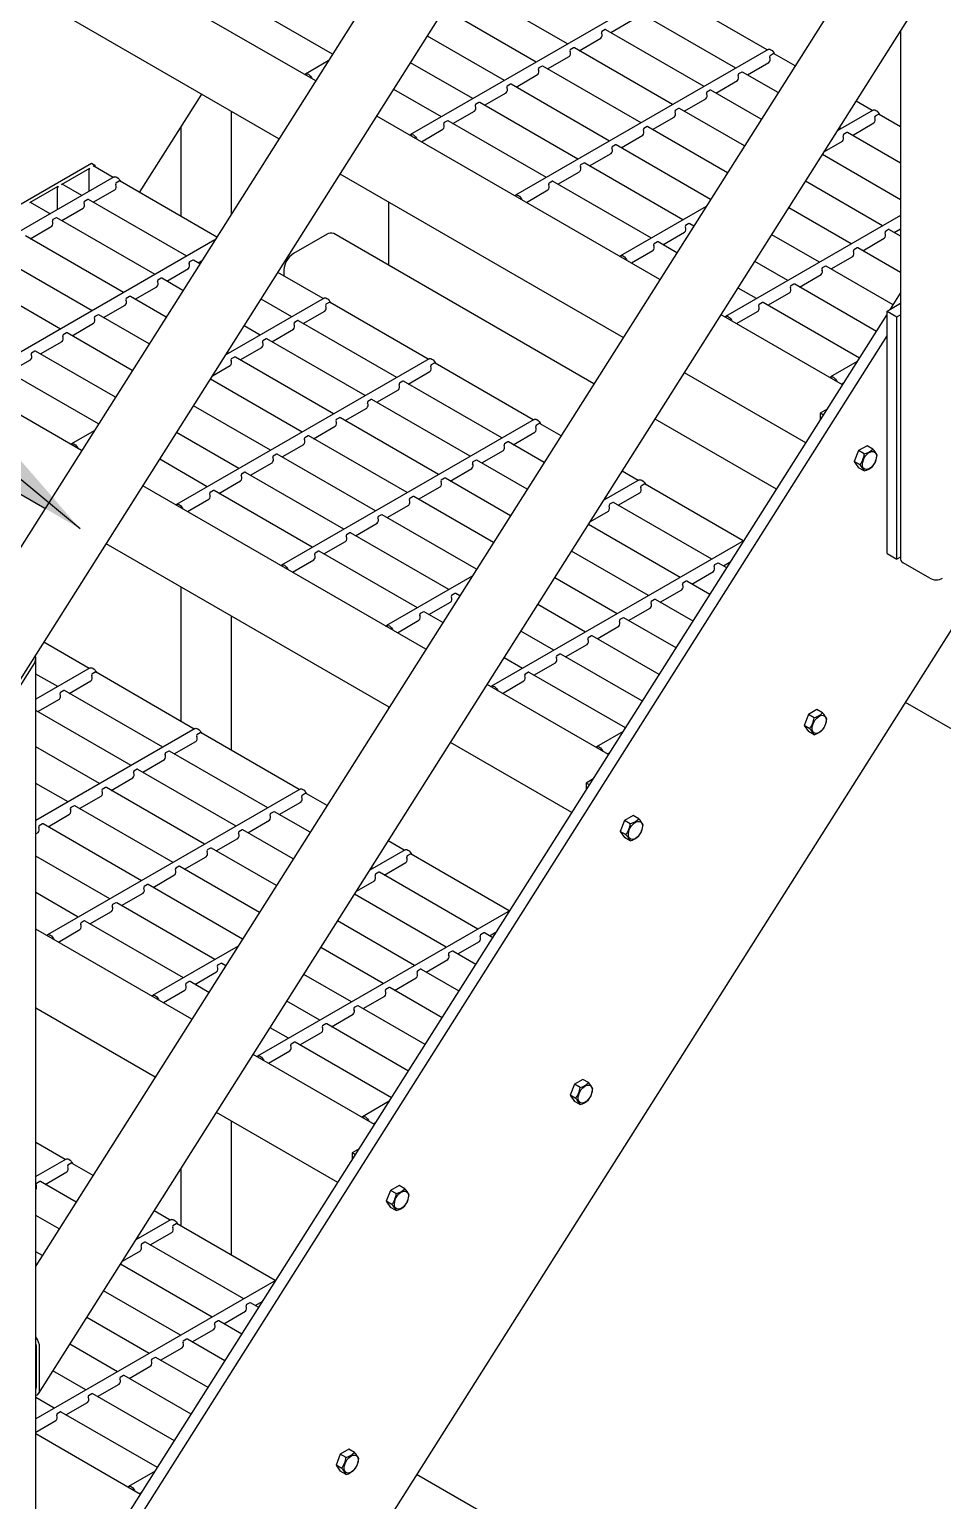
# Model space of a CAD drawing. Header units: millimetres. Extents: x 0 to 55611, y 0 to 32827.
# Drawn here: x 29607 to 30107, y 8332 to 9138 of the extents above; entities that cross this region are included whole.
import ezdxf

# ---------------------------------------------------------------- set-up
doc = ezdxf.new("R2010")
doc.units = ezdxf.units.MM
doc.header["$LTSCALE"] = 10
doc.linetypes.add('SLD-Continua', pattern=[0])
doc.layers.add('STRUC', color=5, linetype='SLD-Continua')
doc.styles.add('1', font='romans.shx', dxfattribs={"height": 125})
doc.dimstyles.new('50', dxfattribs={"dimscale": 0, "dimtxt": 125, "dimasz": 125, "dimexe": 125, "dimexo": 125, "dimgap": 50, "dimtad": 1, "dimdec": 0, "dimlfac": 49.861111, "dimzin": 1, "dimtxsty": '1', "dimcen": 2.5, "dimclrd": 1, "dimclre": 1, "dimadec": 0, "dimazin": 0, "dimtfac": 1, "dimtdec": 0, "dimtmove": 0, "dimatfit": 3, "dimfxl": 1, "dimtzin": 1, "dimarcsym": 0})

msp = doc.modelspace()

# ---------------------------------------------------------------- linework, layer by layer
at = {"layer": 'STRUC', "linetype": 'SLD-Continua', "lineweight": 25}
for p, q in [((30079.02, 9607.75), (28890.05, 7727.85)), ((28928.88, 7716.95), (30080.66, 9538.04)), ((29764.09, 9109.8), (29632.47, 9185.78)), ((30060.31, 9171.45), (29610.97, 8460.99)), ((29612.35, 8390.87), (30099.27, 9160.75)), ((29954.22, 9160.1), (29816.01, 9080.31)), ((29901.97, 9129.94), (29848.2, 9160.97)), ((29744, 9078.05), (29612.76, 9153.81)), ((29773.33, 9124.41), (29721.63, 9154.26)), ((30011.27, 9126.68), (29957.51, 9157.72)), ((29884.69, 9119.96), (29834.55, 9148.91)), ((29925.6, 9136.24), (29937.42, 9143.07)), ((29994, 9116.7), (29940.23, 9147.74)), ((29922.53, 9137.8), (29920.74, 9136.76)), ((29976.72, 9106.73), (29922.95, 9137.77)), ((30084.22, 9136.94), (30084.22, 8847.82)), ((29867.42, 9109.99), (29825.31, 9134.3)), ((30011.69, 9126.92), (29873.48, 9047.13)), ((29905.26, 9127.82), (29903.46, 9126.79)), ((29959.44, 9096.76), (29905.68, 9127.8)), ((29908.32, 9126.27), (29920.15, 9133.1)), ((29770.95, 9120.66), (29758.54, 9113.49)), ((29850.14, 9100.02), (29816.07, 9119.69)), ((29891.05, 9116.3), (29902.87, 9123.12)), ((30000.35, 9113.04), (30012.17, 9119.86)), ((30014.56, 9124.56), (30012.76, 9123.53)), ((30026.45, 9117.91), (30014.98, 9124.54)), ((29873.77, 9106.32), (29885.59, 9113.15)), ((29887.98, 9117.85), (29886.19, 9116.81)), ((29942.17, 9086.78), (29888.4, 9117.82)), ((29997.28, 9114.59), (29995.49, 9113.55)), ((30017.21, 9103.3), (29997.7, 9114.56)), ((29832.87, 9090.04), (29806.83, 9105.08)), ((29856.49, 9096.35), (29868.32, 9103.18)), ((29870.71, 9107.88), (29868.91, 9106.84)), ((29924.89, 9076.81), (29871.13, 9107.85)), ((29980.01, 9104.62), (29978.21, 9103.58)), ((30007.97, 9088.69), (29980.43, 9104.59)), ((29983.07, 9103.06), (29994.9, 9109.89)), ((29701.6, 9102.52), (29667.54, 9048.66)), ((29853.43, 9097.9), (29851.63, 9096.87)), ((29907.62, 9066.84), (29853.85, 9097.88)), ((29962.73, 9094.64), (29960.94, 9093.61)), ((29998.73, 9074.08), (29963.15, 9094.62)), ((29965.79, 9093.09), (29977.62, 9099.92)), ((30068.75, 9093.5), (30059.95, 9098.57)), ((29717.99, 9036.92), (29717.99, 9093.07)), ((29952.52, 9001.02), (29797.59, 9090.46)), ((29836.15, 9087.93), (29834.36, 9086.89)), ((29890.34, 9056.86), (29836.57, 9087.9)), ((29839.22, 9086.38), (29851.04, 9093.2)), ((29948.52, 9083.12), (29960.34, 9089.94)), ((30069.17, 9093.74), (30049.84, 9082.58)), ((30057.82, 9079.86), (30069.65, 9086.69)), ((30072.03, 9091.39), (30070.24, 9090.35)), ((30084.22, 9084.57), (30072.45, 9091.36)), ((29690.4, 9035.47), (29690.4, 9084.81)), ((29821.94, 9076.4), (29833.77, 9083.23)), ((29931.24, 9073.14), (29943.07, 9079.97)), ((29945.46, 9084.67), (29943.66, 9083.63)), ((29989.49, 9059.47), (29945.88, 9084.64)), ((30051.47, 9083.52), (30050.71, 9083.96)), ((30054.76, 9081.41), (30052.96, 9080.38)), ((30084.22, 9064.62), (30055.18, 9081.38)), ((29928.18, 9074.7), (29926.38, 9073.66)), ((29980.25, 9044.86), (29928.6, 9074.67)), ((30042.53, 9071.03), (30052.37, 9076.71)), ((29482.88, 8973.09), (29641.38, 9064.59)), ((29641.38, 9064.59), (29643.18, 9063.55)), ((29642.28, 9063.03), (29643.18, 9063.55)), ((29653.3, 9056.89), (29642.6, 9063.06)), ((29643.18, 9063.55), (29643.18, 9062.73)), ((29910.9, 9064.72), (29909.11, 9063.69)), ((29965.09, 9033.66), (29911.32, 9064.7)), ((29913.97, 9063.17), (29925.79, 9070)), ((30084.22, 9044.67), (30041.47, 9069.35)), ((29653.72, 9057.13), (29515.51, 8977.34)), ((29625.01, 9053.06), (29640.49, 9061.99)), ((29640.04, 9049.23), (29640.04, 9061.22)), ((29656.59, 9054.77), (29654.79, 9053.74)), ((29709.94, 9024.19), (29657.01, 9054.75)), ((29932.44, 8969.27), (29777.5, 9058.71)), ((29893.63, 9054.75), (29891.83, 9053.71)), ((29947.81, 9023.69), (29894.05, 9054.72)), ((29896.69, 9053.2), (29908.52, 9060.02)), ((30074.39, 9030.4), (30032.23, 9054.74)), ((29607.73, 9043.08), (29623.21, 9052.02)), ((29622.76, 9039.26), (29622.76, 9051.24)), ((29636.02, 9046.91), (29625.33, 9053.09)), ((29642.37, 9043.25), (29654.2, 9050.07)), ((29879.41, 9043.22), (29891.24, 9050.05)), ((29618.75, 9036.94), (29608.05, 9043.11)), ((29625.1, 9033.27), (29636.92, 9040.1)), ((29639.31, 9044.8), (29637.52, 9043.76)), ((29693.5, 9013.73), (29639.73, 9044.77)), ((29804.2, 9008.66), (29804.2, 9043.3)), ((29977.81, 9041), (29930.96, 9013.95)), ((30057.12, 9020.43), (30022.99, 9040.13)), ((29607.82, 9023.3), (29619.65, 9030.13)), ((29622.04, 9034.83), (29620.24, 9033.79)), ((29676.22, 9003.76), (29622.45, 9034.8)), ((29968.38, 9031.55), (29966.58, 9030.51)), ((29971, 9030.24), (29968.8, 9031.52)), ((30084.22, 9036.07), (29988.43, 8980.78)), ((29708.98, 9022.67), (29572.98, 8944.16)), ((29658.94, 8993.79), (29605.18, 9024.83)), ((29770.29, 9025.76), (29751.9, 9015.14)), ((29916.39, 8943.89), (29773.95, 9026.12)), ((29954.16, 9020.02), (29965.99, 9026.85)), ((30039.84, 9010.45), (30013.75, 9025.52)), ((30063.47, 9016.76), (30075.29, 9023.59)), ((30077.68, 9028.29), (30075.88, 9027.25)), ((30084.22, 9024.73), (30078.1, 9028.26)), ((30080.74, 9026.73), (30084.22, 9028.74)), ((29641.67, 8983.81), (29587.9, 9014.85)), ((29936.89, 9010.05), (29948.71, 9016.87)), ((29951.1, 9021.57), (29949.31, 9020.54)), ((29961.76, 9015.63), (29951.52, 9021.55)), ((30060.4, 9018.31), (30058.61, 9017.28)), ((30084.22, 9004.78), (30060.82, 9018.29)), ((29682.57, 9000.09), (29694.4, 9006.92)), ((29696.78, 9011.62), (29694.99, 9010.58)), ((29700.7, 9009.58), (29697.2, 9011.59)), ((29699.85, 9010.07), (29701.68, 9011.12)), ((29746.72, 9006.18), (29746.72, 9002.95)), ((30022.56, 9000.48), (30004.5, 9010.91)), ((30043.13, 9008.34), (30041.33, 9007.3)), ((30080.21, 8987.15), (30043.55, 9008.31)), ((30046.19, 9006.79), (30058.02, 9013.61)), ((29624.39, 8973.84), (29570.63, 9004.88)), ((29679.51, 9001.65), (29677.71, 9000.61)), ((29691.46, 8994.97), (29679.93, 9001.62)), ((29768.25, 8990.53), (29743.44, 9004.85)), ((30025.85, 8998.37), (30024.06, 8997.33)), ((30070.97, 8972.53), (30026.27, 8998.34)), ((30028.91, 8996.81), (30040.74, 9003.64)), ((29662.23, 8991.67), (29660.44, 8990.64)), ((29682.21, 8980.35), (29662.65, 8991.65)), ((29665.3, 8990.12), (29677.12, 8996.95)), ((29768.67, 8990.77), (29714.9, 8959.73)), ((29750.97, 8980.56), (29734.2, 8990.24)), ((30005.29, 8990.51), (29995.26, 8996.29)), ((30011.64, 8986.84), (30023.46, 8993.67)), ((30078.7, 8984.76), (30084.22, 8993.48)), ((29636.01, 8907.3), (29504.39, 8983.28)), ((29610.97, 8245.22), (30076.81, 8981.77)), ((29648.02, 8980.15), (29659.85, 8986.98)), ((29757.32, 8976.89), (29769.15, 8983.72)), ((29771.53, 8988.42), (29769.74, 8987.38)), ((29825.72, 8957.35), (29771.95, 8988.39)), ((29994.36, 8976.87), (30006.19, 8983.69)), ((30008.58, 8988.39), (30006.78, 8987.36)), ((30061.73, 8957.92), (30008.99, 8988.37)), ((30076.81, 8983.67), (30084.22, 8987.94)), ((30076.81, 8850.93), (30076.81, 8983.67)), ((30076.81, 8983.67), (30082.2, 8980.55)), ((30082.2, 8980.55), (30084.22, 8981.72)), ((29630.74, 8970.18), (29642.57, 8977)), ((29644.96, 8981.7), (29643.16, 8980.66)), ((29672.97, 8965.74), (29645.38, 8981.67)), ((29733.69, 8970.58), (29724.96, 8975.63)), ((29740.05, 8966.92), (29751.87, 8973.74)), ((29754.26, 8978.44), (29752.46, 8977.41)), ((29808.44, 8947.38), (29754.68, 8978.42)), ((30052.49, 8943.31), (29986.02, 8981.68)), ((30082.2, 8847.82), (30082.2, 8980.55)), ((29610.97, 8233.59), (30076.81, 8970.14)), ((29613.47, 8960.2), (29625.29, 8967.03)), ((29627.68, 8971.73), (29625.88, 8970.69)), ((29663.73, 8951.13), (29628.1, 8971.7)), ((29736.98, 8968.47), (29735.19, 8967.43)), ((29791.17, 8937.4), (29737.4, 8968.44)), ((29610.4, 8961.76), (29608.61, 8960.72)), ((29654.49, 8936.52), (29610.82, 8961.73)), ((29826.14, 8957.59), (29687.93, 8877.81)), ((29716.42, 8960.61), (29715.71, 8961.02)), ((29719.71, 8958.5), (29717.91, 8957.46)), ((29773.89, 8927.43), (29720.13, 8958.47)), ((29722.77, 8956.94), (29734.59, 8963.77)), ((29615.92, 8875.54), (29484.68, 8951.31)), ((29645.25, 8921.91), (29593.55, 8951.75)), ((29596.19, 8950.23), (29608.02, 8957.06)), ((29707.6, 8948.19), (29717.32, 8953.8)), ((29814.79, 8943.71), (29826.62, 8950.54)), ((29829.01, 8955.24), (29827.21, 8954.2)), ((29883.19, 8924.17), (29829.43, 8955.21)), ((30032.4, 8911.56), (29965.94, 8949.93)), ((30060.54, 8956.05), (30045.9, 8947.6)), ((29756.62, 8917.46), (29706.47, 8946.4)), ((29811.73, 8945.26), (29809.94, 8944.23)), ((29865.92, 8914.2), (29812.15, 8945.24)), ((30051.84, 8943.69), (30053.24, 8944.5)), ((29794.46, 8935.29), (29792.66, 8934.25)), ((29848.64, 8904.22), (29794.88, 8935.26)), ((29797.52, 8933.74), (29809.34, 8940.56)), ((29739.34, 8907.48), (29697.23, 8931.79)), ((29777.18, 8925.32), (29775.38, 8924.28)), ((29780.24, 8923.76), (29792.07, 8930.59)), ((30044.08, 8930.01), (30040.22, 8927.79)), ((30042.02, 8926.75), (30040.22, 8927.79)), ((30040.22, 8927.79), (30040.22, 8923.92)), ((29642.87, 8918.15), (29630.46, 8910.98)), ((29883.61, 8924.41), (29745.41, 8844.63)), ((29762.97, 8913.79), (29774.79, 8920.62)), ((29831.37, 8894.25), (29777.6, 8925.29)), ((29872.27, 8910.53), (29884.09, 8917.36)), ((29886.48, 8922.06), (29884.69, 8921.02)), ((29898.37, 8915.41), (29886.9, 8922.03)), ((30016.35, 8886.18), (29949.89, 8924.55)), ((29722.06, 8897.51), (29687.99, 8917.18)), ((29745.69, 8903.82), (29757.52, 8910.64)), ((29759.9, 8915.34), (29758.11, 8914.31)), ((29814.09, 8884.28), (29760.32, 8915.32)), ((29869.21, 8912.08), (29867.41, 8911.05)), ((29889.13, 8900.8), (29869.62, 8912.06)), ((30065.9, 8909.95), (30061.24, 8907.26)), ((30069.01, 8908.15), (30065.9, 8909.95)), ((29704.79, 8887.54), (29678.75, 8902.57)), ((29742.63, 8905.37), (29740.83, 8904.33)), ((29796.81, 8874.3), (29743.05, 8905.34)), ((29851.93, 8902.11), (29850.13, 8901.07)), ((29879.89, 8886.18), (29852.35, 8902.08)), ((29854.99, 8900.56), (29866.82, 8907.39)), ((30061.24, 8907.26), (30058.9, 8901.24)), ((30062.01, 8899.45), (30058.9, 8901.24)), ((30058.9, 8901.24), (30061.24, 8897.92)), ((30064.35, 8905.46), (30061.24, 8907.26)), ((29725.35, 8895.4), (29723.56, 8894.36)), ((29779.54, 8864.33), (29725.77, 8895.37)), ((29728.41, 8893.84), (29740.24, 8900.67)), ((29837.72, 8890.59), (29849.54, 8897.41)), ((29940.67, 8890.99), (29931.87, 8896.07)), ((30064.35, 8896.13), (30061.24, 8897.92)), ((30163.18, 8890.32), (28988.83, 7033.54)), ((29824.44, 8798.51), (29669.51, 8887.96)), ((29708.08, 8885.42), (29706.28, 8884.39)), ((29762.26, 8854.36), (29708.5, 8885.4)), ((29711.14, 8883.87), (29722.96, 8890.7)), ((29820.44, 8880.61), (29832.27, 8887.44)), ((29834.65, 8892.14), (29832.86, 8891.1)), ((29870.65, 8871.57), (29835.07, 8892.11)), ((29941.09, 8891.23), (29921.76, 8880.08)), ((29943.96, 8888.88), (29942.16, 8887.84)), ((29998.14, 8857.81), (29944.37, 8888.85)), ((29693.86, 8873.9), (29705.69, 8880.72)), ((29803.16, 8870.64), (29814.99, 8877.47)), ((29817.38, 8882.17), (29815.58, 8881.13)), ((29861.41, 8856.96), (29817.8, 8882.14)), ((29923.39, 8881.02), (29922.63, 8881.46)), ((29926.68, 8878.91), (29924.88, 8877.87)), ((29980.87, 8847.84), (29927.1, 8878.88)), ((29929.74, 8877.35), (29941.57, 8884.18)), ((29800.1, 8872.19), (29798.31, 8871.16)), ((29852.17, 8842.35), (29800.52, 8872.16)), ((29914.45, 8868.53), (29924.29, 8874.21)), ((29782.83, 8862.22), (29781.03, 8861.18)), ((29837.01, 8831.15), (29783.24, 8862.19)), ((29785.89, 8860.67), (29797.71, 8867.49)), ((29963.59, 8837.87), (29913.39, 8866.85)), ((29804.36, 8766.76), (29649.42, 8856.2)), ((29768.61, 8850.69), (29780.44, 8857.52)), ((29998.56, 8858.06), (29860.35, 8778.27)), ((29751.34, 8840.72), (29763.16, 8847.55)), ((29765.55, 8852.25), (29763.75, 8851.21)), ((29819.74, 8821.18), (29765.97, 8852.22)), ((29946.31, 8827.89), (29904.15, 8852.23)), ((29984.15, 8845.73), (29982.36, 8844.69)), ((29989.1, 8843.09), (29984.57, 8845.7)), ((29987.22, 8844.17), (29991.26, 8846.51)), ((30076.81, 8850.93), (30082.2, 8847.82)), ((30084.22, 8848.98), (30082.2, 8847.82)), ((30100.3, 8837.37), (30085.65, 8845.83)), ((29849.73, 8838.49), (29802.88, 8811.45)), ((29929.04, 8817.92), (29894.91, 8837.62)), ((29969.94, 8834.2), (29981.77, 8841.03)), ((29690.4, 8759.02), (29690.4, 8832.55)), ((29840.3, 8829.04), (29838.5, 8828)), ((29842.93, 8827.74), (29840.72, 8829.01)), ((29952.66, 8824.23), (29964.49, 8831.05)), ((29966.88, 8835.75), (29965.08, 8834.72)), ((29979.86, 8828.48), (29967.3, 8835.73)), ((29826.09, 8817.51), (29837.91, 8824.34)), ((29911.76, 8807.95), (29885.67, 8823.01)), ((29935.39, 8814.25), (29947.21, 8821.08)), ((29949.6, 8825.78), (29947.8, 8824.74)), ((29970.62, 8813.86), (29950.02, 8825.75)), ((29717.99, 8743.1), (29717.99, 8816.62)), ((29808.81, 8807.54), (29820.64, 8814.37)), ((29823.02, 8819.07), (29821.23, 8818.03)), ((29833.68, 8813.13), (29823.44, 8819.04)), ((29932.32, 8815.81), (29930.53, 8814.77)), ((29961.37, 8799.25), (29932.74, 8815.78)), ((29894.48, 8797.97), (29876.43, 8808.4)), ((29915.05, 8805.83), (29913.25, 8804.8)), ((29952.13, 8784.64), (29915.47, 8805.81)), ((29918.11, 8804.28), (29929.94, 8811.11)), ((29640.17, 8788.02), (29615.36, 8802.34)), ((29900.84, 8794.31), (29912.66, 8801.13)), ((29594.89, 8766.38), (29609.54, 8789.55)), ((29610.97, 8037.79), (29610.97, 8793.99)), ((29877.21, 8788), (29867.18, 8793.79)), ((29883.56, 8784.33), (29895.39, 8791.16)), ((29897.77, 8795.86), (29895.98, 8794.82)), ((29942.89, 8770.03), (29898.19, 8795.83)), ((29640.59, 8788.26), (29610.97, 8771.17)), ((29622.89, 8778.05), (29610.97, 8784.93)), ((29629.24, 8774.38), (29641.07, 8781.21)), ((29643.46, 8785.91), (29641.66, 8784.87)), ((29697.64, 8754.84), (29643.88, 8785.88)), ((29866.28, 8774.36), (29878.11, 8781.19)), ((29880.5, 8785.89), (29878.7, 8784.85)), ((29933.65, 8755.42), (29880.92, 8785.86)), ((29626.18, 8775.94), (29624.38, 8774.9)), ((29680.37, 8744.87), (29626.6, 8775.91)), ((29924.41, 8740.81), (29857.94, 8779.18)), ((29663.09, 8734.9), (29610.97, 8764.99)), ((29611.97, 8764.41), (29623.79, 8771.24)), ((29804.2, 8766.51), (29804.2, 8766.85)), ((30038.4, 8765.51), (30033.74, 8762.81)), ((30041.51, 8763.71), (30038.4, 8765.51)), ((30086.8, 8769.55), (30163.18, 8725.46)), ((30033.74, 8762.81), (30031.4, 8756.8)), ((30034.51, 8755), (30031.4, 8756.8)), ((30031.4, 8756.8), (30033.74, 8753.48)), ((30036.85, 8761.02), (30033.74, 8762.81)), ((29698.06, 8755.09), (29610.97, 8704.81)), ((29700.93, 8752.73), (29699.13, 8751.69)), ((29755.12, 8721.67), (29701.35, 8752.7)), ((29932.46, 8753.54), (29917.83, 8745.09)), ((30036.85, 8751.68), (30033.74, 8753.48)), ((29645.81, 8724.92), (29610.97, 8745.04)), ((29683.65, 8742.76), (29681.86, 8741.72)), ((29737.84, 8711.69), (29684.07, 8742.73)), ((29686.72, 8741.2), (29698.54, 8748.03)), ((29904.33, 8709.05), (29837.86, 8747.42)), ((29923.76, 8741.18), (29925.16, 8741.99)), ((29666.38, 8732.78), (29664.58, 8731.75)), ((29720.56, 8701.72), (29666.8, 8732.76)), ((29669.44, 8731.23), (29681.27, 8738.06)), ((29628.54, 8714.95), (29610.97, 8725.09)), ((29652.16, 8721.26), (29663.99, 8728.08)), ((29916, 8727.51), (29912.14, 8725.28)), ((29913.94, 8724.24), (29912.14, 8725.28)), ((29912.14, 8725.28), (29912.14, 8721.41)), ((29755.54, 8721.91), (29617.33, 8642.12)), ((29634.89, 8711.28), (29646.71, 8718.11)), ((29649.1, 8722.81), (29647.31, 8721.77)), ((29703.29, 8691.75), (29649.52, 8722.78)), ((29758.4, 8719.55), (29756.61, 8718.52)), ((29770.3, 8712.9), (29758.82, 8719.53)), ((29617.61, 8701.31), (29629.44, 8708.14)), ((29631.83, 8712.84), (29630.03, 8711.8)), ((29686.01, 8681.77), (29632.24, 8712.81)), ((29741.13, 8709.58), (29739.33, 8708.54)), ((29761.05, 8698.29), (29741.55, 8709.55)), ((29744.19, 8708.03), (29756.02, 8714.85)), ((29611.26, 8704.98), (29610.97, 8705.15)), ((29614.55, 8702.86), (29612.75, 8701.83)), ((29668.74, 8671.8), (29614.97, 8702.84)), ((29726.91, 8698.05), (29738.74, 8704.88)), ((29933.16, 8704.75), (29930.82, 8698.74)), ((29937.82, 8707.44), (29933.16, 8704.75)), ((29936.27, 8702.95), (29933.16, 8704.75)), ((29940.93, 8705.65), (29937.82, 8707.44)), ((29610.97, 8697.48), (29612.16, 8698.17)), ((29709.64, 8688.08), (29721.46, 8694.91)), ((29723.85, 8699.61), (29722.06, 8698.57)), ((29751.81, 8683.68), (29724.27, 8699.58)), ((29812.59, 8688.49), (29803.79, 8693.56)), ((29804.2, 8693.33), (29804.2, 8694.2)), ((29933.94, 8696.94), (29930.82, 8698.74)), ((29930.82, 8698.74), (29933.16, 8695.42)), ((29936.27, 8693.62), (29933.16, 8695.42)), ((29651.46, 8661.83), (29610.97, 8685.2)), ((29692.36, 8678.11), (29704.19, 8684.93)), ((29706.58, 8689.63), (29704.78, 8688.6)), ((29742.57, 8669.07), (29706.99, 8689.61)), ((29813.01, 8688.73), (29793.68, 8677.57)), ((29815.88, 8686.37), (29814.08, 8685.34)), ((29870.06, 8655.31), (29816.3, 8686.35)), ((29689.3, 8679.66), (29687.5, 8678.62)), ((29733.33, 8654.46), (29689.72, 8679.63)), ((29795.31, 8678.51), (29794.55, 8678.95)), ((29798.6, 8676.4), (29796.8, 8675.36)), ((29852.79, 8645.33), (29799.02, 8676.37)), ((29801.66, 8674.85), (29813.49, 8681.67)), ((29672.02, 8669.69), (29670.23, 8668.65)), ((29724.09, 8639.84), (29672.44, 8669.66)), ((29675.09, 8668.13), (29686.91, 8674.96)), ((29786.38, 8666.02), (29796.21, 8671.7)), ((29634.18, 8651.85), (29610.97, 8665.25)), ((29654.75, 8659.71), (29652.95, 8658.68)), ((29708.93, 8628.65), (29655.17, 8659.69)), ((29657.81, 8658.16), (29669.64, 8664.99)), ((29835.51, 8635.36), (29785.31, 8664.34)), ((29640.53, 8648.19), (29652.36, 8655.01)), ((29870.48, 8655.55), (29732.27, 8575.76)), ((29696.36, 8596.01), (29610.97, 8645.31)), ((29623.26, 8638.21), (29635.08, 8645.04)), ((29637.47, 8649.74), (29635.68, 8648.7)), ((29691.66, 8618.67), (29637.89, 8649.71)), ((29818.23, 8625.39), (29776.07, 8649.73)), ((29859.14, 8641.67), (29863.19, 8644.01)), ((29721.65, 8635.99), (29674.8, 8608.94)), ((29841.86, 8631.69), (29853.69, 8638.52)), ((29856.07, 8643.22), (29854.28, 8642.18)), ((29861.02, 8640.58), (29856.49, 8643.19)), ((29800.96, 8615.41), (29766.83, 8635.12)), ((29824.59, 8621.72), (29836.41, 8628.55)), ((29838.8, 8633.25), (29837, 8632.21)), ((29851.78, 8625.97), (29839.22, 8633.22)), ((29698.01, 8615.01), (29709.83, 8621.83)), ((29712.22, 8626.53), (29710.42, 8625.5)), ((29714.85, 8625.23), (29712.64, 8626.51)), ((29783.68, 8605.44), (29757.59, 8620.51)), ((29821.52, 8623.27), (29819.73, 8622.24)), ((29842.54, 8611.36), (29821.94, 8623.25)), ((29680.73, 8605.03), (29692.56, 8611.86)), ((29694.94, 8616.56), (29693.15, 8615.52)), ((29705.61, 8610.62), (29695.36, 8616.53)), ((29804.25, 8613.3), (29802.45, 8612.26)), ((29833.3, 8596.75), (29804.67, 8613.27)), ((29807.31, 8611.75), (29819.13, 8618.58)), ((29766.41, 8595.47), (29748.35, 8605.89)), ((29786.97, 8603.33), (29785.17, 8602.29)), ((29824.05, 8582.13), (29787.39, 8603.3)), ((29790.03, 8601.78), (29801.86, 8608.6)), ((29676.28, 8564.25), (29610.97, 8601.96)), ((29772.76, 8591.8), (29784.58, 8598.63)), ((29749.13, 8585.49), (29739.11, 8591.28)), ((29755.48, 8581.83), (29767.31, 8588.66)), ((29769.69, 8593.36), (29767.9, 8592.32)), ((29814.81, 8567.52), (29770.11, 8593.33)), ((29752.42, 8583.38), (29750.62, 8582.35)), ((29805.57, 8552.91), (29752.84, 8583.35)), ((29796.33, 8538.3), (29729.86, 8576.67)), ((29738.2, 8571.86), (29750.03, 8578.68)), ((29910.32, 8563), (29905.66, 8560.31)), ((29913.43, 8561.21), (29910.32, 8563)), ((29905.66, 8560.31), (29903.32, 8554.29)), ((29908.77, 8558.51), (29905.66, 8560.31)), ((29804.39, 8551.04), (29789.75, 8542.58)), ((29906.44, 8552.5), (29903.32, 8554.29)), ((29903.32, 8554.29), (29905.66, 8550.97)), ((29908.77, 8549.18), (29905.66, 8550.97)), ((29776.25, 8506.55), (29709.78, 8544.92)), ((29717.99, 8466.65), (29717.99, 8540.18)), ((29795.68, 8538.68), (29797.08, 8539.49)), ((29627.04, 8519.16), (29610.97, 8528.43)), ((29787.92, 8525), (29784.06, 8522.77)), ((29785.86, 8521.74), (29784.06, 8522.77)), ((29784.06, 8522.77), (29784.06, 8518.9)), ((29627.46, 8519.4), (29610.97, 8509.88)), ((29630.32, 8517.05), (29628.53, 8516.01)), ((29642.22, 8510.4), (29630.74, 8517.02)), ((29613.05, 8507.07), (29611.25, 8506.04)), ((29632.98, 8495.78), (29613.47, 8507.05)), ((29616.11, 8505.52), (29627.94, 8512.35)), ((29690.4, 8482.58), (29690.4, 8514.27)), ((29805.08, 8502.24), (29802.75, 8496.23)), ((29809.75, 8504.94), (29805.08, 8502.24)), ((29808.19, 8500.45), (29805.08, 8502.24)), ((29812.86, 8503.14), (29809.75, 8504.94)), ((29684.51, 8485.98), (29675.72, 8491.06)), ((29805.86, 8494.44), (29802.75, 8496.23)), ((29802.75, 8496.23), (29805.08, 8492.91)), ((29808.19, 8491.12), (29805.08, 8492.91)), ((29623.73, 8481.17), (29610.97, 8488.54)), ((29684.93, 8486.22), (29665.6, 8475.06)), ((29687.8, 8483.87), (29686, 8482.83)), ((29741.98, 8452.8), (29688.22, 8483.84)), ((29667.23, 8476.01), (29666.48, 8476.45)), ((29673.59, 8472.34), (29685.41, 8479.17)), ((29614.49, 8466.56), (29610.97, 8468.6)), ((29658.3, 8463.52), (29668.13, 8469.19)), ((29670.52, 8473.89), (29668.73, 8472.86)), ((29724.71, 8442.83), (29670.94, 8473.87)), ((29707.43, 8432.86), (29657.23, 8461.83)), ((29742.4, 8453.04), (29610.97, 8377.17)), ((29690.16, 8422.88), (29647.99, 8447.22)), ((29713.78, 8429.19), (29725.61, 8436.02)), ((29728, 8440.72), (29726.2, 8439.68)), ((29732.94, 8438.08), (29728.42, 8440.69)), ((29731.06, 8439.16), (29735.11, 8441.5)), ((29672.88, 8412.91), (29638.75, 8432.61)), ((29696.51, 8419.22), (29708.33, 8426.04)), ((29710.72, 8430.74), (29708.92, 8429.71)), ((29723.7, 8423.46), (29711.14, 8430.71)), ((29655.6, 8402.94), (29629.51, 8418)), ((29693.44, 8420.77), (29691.65, 8419.73)), ((29714.46, 8408.85), (29693.86, 8420.74)), ((29611.27, 8394.55), (29611.27, 8416.98)), ((29612.99, 8393.56), (29612.99, 8415.98)), ((29676.17, 8410.8), (29674.37, 8409.76)), ((29705.22, 8394.24), (29676.59, 8410.77)), ((29679.23, 8409.24), (29691.06, 8416.07)), ((29638.33, 8392.96), (29620.27, 8403.39)), ((29661.95, 8399.27), (29673.78, 8406.1)), ((29644.68, 8389.3), (29656.5, 8396.12)), ((29658.89, 8400.82), (29657.1, 8399.79)), ((29695.98, 8379.63), (29659.31, 8400.8)), ((29621.05, 8382.99), (29610.97, 8388.81)), ((29627.4, 8379.32), (29639.23, 8386.15)), ((29641.62, 8390.85), (29639.82, 8389.81)), ((29686.74, 8365.02), (29642.04, 8390.82)), ((29624.34, 8380.88), (29622.54, 8379.84)), ((29677.49, 8350.41), (29624.76, 8380.85)), ((29610.97, 8369.84), (29621.95, 8376.18)), ((29668.25, 8335.79), (29610.97, 8368.86)), ((29777.58, 8357.8), (29775.25, 8351.79)), ((29782.25, 8360.5), (29777.58, 8357.8)), ((29780.69, 8356.01), (29777.58, 8357.8)), ((29785.36, 8358.7), (29782.25, 8360.5)), ((29676.31, 8348.53), (29661.67, 8340.08)), ((29778.36, 8349.99), (29775.25, 8351.79)), ((29775.25, 8351.79), (29777.58, 8348.47)), ((29780.69, 8346.67), (29777.58, 8348.47)), ((30163.18, 8148.19), (29819.35, 8346.68)), ((29667.6, 8336.17), (29669, 8336.98))]:
    msp.add_line(p, q, dxfattribs=at)
at = {"layer": 'STRUC', "linetype": 'SLD-Continua', "lineweight": 25, "flags": 128}
for points in [[(30011.69, 9126.92), (30012.09, 9127.05), (30012.66, 9127.02), (30013.28, 9126.76), (30013.9, 9126.3), (30014.47, 9125.68), (30014.95, 9124.94), (30015.2, 9124.41)], [(29758.21, 9113.2), (29758.45, 9113.44), (29758.93, 9113.63), (29759.5, 9113.59), (29760.12, 9113.33), (29760.74, 9112.88), (29761.31, 9112.25), (29761.79, 9111.51), (29762.04, 9110.98)], [(30069.17, 9093.74), (30069.56, 9093.88), (30070.13, 9093.84), (30070.75, 9093.58), (30071.37, 9093.12), (30071.94, 9092.5), (30072.42, 9091.76), (30072.67, 9091.23)], [(29815.68, 9080.02), (29815.93, 9080.26), (29816.41, 9080.45), (29816.98, 9080.41), (29817.6, 9080.15), (29818.22, 9079.7), (29818.79, 9079.07), (29819.27, 9078.33), (29819.51, 9077.8)], [(29653.72, 9057.13), (29654.12, 9057.26), (29654.69, 9057.23), (29655.31, 9056.97), (29655.93, 9056.51), (29656.5, 9055.89), (29656.98, 9055.15), (29657.22, 9054.62)], [(29873.15, 9046.84), (29873.4, 9047.08), (29873.88, 9047.27), (29874.45, 9047.23), (29875.07, 9046.98), (29875.69, 9046.52), (29876.26, 9045.89), (29876.74, 9045.15), (29876.99, 9044.63)], [(29930.63, 9013.66), (29930.88, 9013.9), (29931.35, 9014.09), (29931.93, 9014.05), (29932.54, 9013.8), (29933.16, 9013.34), (29933.74, 9012.72), (29934.21, 9011.97), (29934.46, 9011.45)], [(29768.67, 8990.77), (29769.06, 8990.91), (29769.63, 8990.87), (29770.25, 8990.61), (29770.87, 8990.16), (29771.44, 8989.53), (29771.92, 8988.79), (29772.17, 8988.26)], [(29988.1, 8980.48), (29988.35, 8980.72), (29988.83, 8980.91), (29989.4, 8980.88), (29990.02, 8980.62), (29990.64, 8980.16), (29991.21, 8979.54), (29991.69, 8978.8), (29991.94, 8978.27)], [(29826.14, 8957.59), (29826.54, 8957.73), (29827.11, 8957.69), (29827.73, 8957.43), (29828.35, 8956.98), (29828.92, 8956.35), (29829.4, 8955.61), (29829.64, 8955.08)], [(30045.57, 8947.3), (30045.82, 8947.54), (30046.3, 8947.73), (30046.87, 8947.7), (30047.49, 8947.44), (30048.11, 8946.98), (30048.68, 8946.36), (30049.16, 8945.62), (30049.41, 8945.09)], [(29883.61, 8924.41), (29884.01, 8924.55), (29884.58, 8924.51), (29885.2, 8924.26), (29885.82, 8923.8), (29886.39, 8923.17), (29886.87, 8922.43), (29887.12, 8921.91)], [(29630.13, 8910.69), (29630.38, 8910.93), (29630.85, 8911.12), (29631.43, 8911.08), (29632.05, 8910.83), (29632.66, 8910.37), (29633.24, 8909.75), (29633.71, 8909), (29633.96, 8908.48)], [(30067.16, 8897.44), (30066.28, 8897.05), (30065.44, 8896.92), (30064.7, 8897.05), (30064.09, 8897.45), (30063.64, 8898.08), (30063.39, 8898.92), (30063.33, 8899.91), (30063.49, 8901.01), (30063.84, 8902.16), (30064.37, 8903.29), (30065.05, 8904.35), (30065.85, 8905.27), (30066.72, 8906), (30067.61, 8906.52), (30068.47, 8906.78), (30069.27, 8906.78), (30069.95, 8906.51), (30070.48, 8905.99), (30070.83, 8905.25), (30070.99, 8904.33), (30070.94, 8903.27), (30070.68, 8902.14), (30070.24, 8901), (30069.62, 8899.9), (30068.88, 8898.9), (30068.04, 8898.07), (30067.16, 8897.44)], [(29941.09, 8891.23), (29941.48, 8891.37), (29942.06, 8891.33), (29942.67, 8891.08), (29943.29, 8890.62), (29943.87, 8890), (29944.34, 8889.25), (29944.59, 8888.73)], [(29687.6, 8877.51), (29687.85, 8877.75), (29688.33, 8877.94), (29688.9, 8877.91), (29689.52, 8877.65), (29690.14, 8877.19), (29690.71, 8876.57), (29691.19, 8875.83), (29691.44, 8875.3)], [(29745.08, 8844.33), (29745.32, 8844.57), (29745.8, 8844.76), (29746.37, 8844.73), (29746.99, 8844.47), (29747.61, 8844.01), (29748.18, 8843.39), (29748.66, 8842.65), (29748.91, 8842.12)], [(29802.55, 8811.15), (29802.8, 8811.4), (29803.28, 8811.58), (29803.85, 8811.55), (29804.47, 8811.29), (29805.09, 8810.83), (29805.66, 8810.21), (29806.14, 8809.47), (29806.38, 8808.94)], [(29640.59, 8788.26), (29640.98, 8788.4), (29641.56, 8788.36), (29642.18, 8788.11), (29642.79, 8787.65), (29643.37, 8787.03), (29643.84, 8786.28), (29644.09, 8785.76)], [(29860.02, 8777.98), (29860.27, 8778.22), (29860.75, 8778.41), (29861.32, 8778.37), (29861.94, 8778.11), (29862.56, 8777.65), (29863.13, 8777.03), (29863.61, 8776.29), (29863.86, 8775.76)], [(30039.66, 8752.99), (30038.78, 8752.6), (30037.94, 8752.47), (30037.2, 8752.61), (30036.59, 8753), (30036.14, 8753.64), (30035.89, 8754.47), (30035.83, 8755.47), (30035.99, 8756.57), (30036.34, 8757.72), (30036.87, 8758.85), (30037.56, 8759.9), (30038.35, 8760.82), (30039.22, 8761.56), (30040.11, 8762.07), (30040.97, 8762.34), (30041.77, 8762.33), (30042.45, 8762.07), (30042.98, 8761.55), (30043.33, 8760.81), (30043.49, 8759.89), (30043.44, 8758.83), (30043.18, 8757.7), (30042.74, 8756.55), (30042.13, 8755.45), (30041.38, 8754.46), (30040.55, 8753.62), (30039.66, 8752.99)], [(29698.06, 8755.09), (29698.46, 8755.22), (29699.03, 8755.19), (29699.65, 8754.93), (29700.27, 8754.47), (29700.84, 8753.85), (29701.32, 8753.11), (29701.57, 8752.58)], [(29917.5, 8744.8), (29917.74, 8745.04), (29918.22, 8745.23), (29918.79, 8745.19), (29919.41, 8744.93), (29920.03, 8744.48), (29920.6, 8743.85), (29921.08, 8743.11), (29921.33, 8742.58)], [(29755.54, 8721.91), (29755.93, 8722.04), (29756.5, 8722.01), (29757.12, 8721.75), (29757.74, 8721.29), (29758.31, 8720.67), (29758.79, 8719.93), (29759.04, 8719.4)], [(29939.08, 8694.93), (29938.2, 8694.54), (29937.36, 8694.41), (29936.62, 8694.54), (29936.01, 8694.94), (29935.56, 8695.57), (29935.31, 8696.41), (29935.26, 8697.41), (29935.41, 8698.51), (29935.76, 8699.65), (29936.29, 8700.79), (29936.98, 8701.84), (29937.77, 8702.76), (29938.64, 8703.5), (29939.53, 8704.01), (29940.39, 8704.27), (29941.19, 8704.27), (29941.87, 8704), (29942.4, 8703.49), (29942.75, 8702.75), (29942.91, 8701.82), (29942.86, 8700.77), (29942.6, 8699.64), (29942.16, 8698.49), (29941.55, 8697.39), (29940.8, 8696.4), (29939.97, 8695.56), (29939.08, 8694.93)], [(29813.01, 8688.73), (29813.41, 8688.86), (29813.98, 8688.83), (29814.6, 8688.57), (29815.22, 8688.11), (29815.79, 8687.49), (29816.27, 8686.75), (29816.51, 8686.22)], [(29617, 8641.83), (29617.24, 8642.07), (29617.72, 8642.26), (29618.29, 8642.22), (29618.91, 8641.96), (29619.53, 8641.51), (29620.1, 8640.88), (29620.58, 8640.14), (29620.83, 8639.61)], [(29674.47, 8608.65), (29674.72, 8608.89), (29675.2, 8609.08), (29675.77, 8609.04), (29676.39, 8608.79), (29677.01, 8608.33), (29677.58, 8607.7), (29678.06, 8606.96), (29678.31, 8606.43)], [(29731.94, 8575.47), (29732.19, 8575.71), (29732.67, 8575.9), (29733.24, 8575.86), (29733.86, 8575.61), (29734.48, 8575.15), (29735.05, 8574.52), (29735.53, 8573.78), (29735.78, 8573.26)], [(29911.58, 8550.49), (29910.7, 8550.1), (29909.86, 8549.97), (29909.12, 8550.1), (29908.51, 8550.5), (29908.06, 8551.13), (29907.81, 8551.97), (29907.76, 8552.96), (29907.91, 8554.06), (29908.26, 8555.21), (29908.79, 8556.34), (29909.48, 8557.4), (29910.27, 8558.32), (29911.14, 8559.05), (29912.03, 8559.57), (29912.89, 8559.83), (29913.69, 8559.83), (29914.37, 8559.56), (29914.9, 8559.04), (29915.25, 8558.3), (29915.41, 8557.38), (29915.36, 8556.33), (29915.1, 8555.19), (29914.66, 8554.05), (29914.05, 8552.95), (29913.3, 8551.95), (29912.47, 8551.12), (29911.58, 8550.49)], [(29789.42, 8542.29), (29789.67, 8542.53), (29790.14, 8542.72), (29790.72, 8542.68), (29791.34, 8542.43), (29791.95, 8541.97), (29792.53, 8541.35), (29793, 8540.6), (29793.25, 8540.08)], [(29627.46, 8519.4), (29627.85, 8519.54), (29628.42, 8519.5), (29629.04, 8519.24), (29629.66, 8518.79), (29630.23, 8518.16), (29630.71, 8517.42), (29630.96, 8516.89)], [(29811, 8492.43), (29810.12, 8492.03), (29809.28, 8491.9), (29808.54, 8492.04), (29807.93, 8492.43), (29807.48, 8493.07), (29807.23, 8493.9), (29807.18, 8494.9), (29807.33, 8496), (29807.68, 8497.15), (29808.22, 8498.28), (29808.9, 8499.33), (29809.69, 8500.25), (29810.56, 8500.99), (29811.45, 8501.5), (29812.31, 8501.77), (29813.11, 8501.77), (29813.79, 8501.5), (29814.32, 8500.98), (29814.68, 8500.24), (29814.83, 8499.32), (29814.78, 8498.26), (29814.52, 8497.13), (29814.08, 8495.98), (29813.47, 8494.88), (29812.72, 8493.89), (29811.89, 8493.06), (29811, 8492.43)], [(29684.93, 8486.22), (29685.33, 8486.36), (29685.9, 8486.32), (29686.52, 8486.07), (29687.14, 8485.61), (29687.71, 8484.98), (29688.19, 8484.24), (29688.43, 8483.71)], [(29783.5, 8347.98), (29782.62, 8347.59), (29781.78, 8347.46), (29781.04, 8347.6), (29780.43, 8347.99), (29779.98, 8348.62), (29779.73, 8349.46), (29779.68, 8350.46), (29779.83, 8351.56), (29780.19, 8352.71), (29780.72, 8353.84), (29781.4, 8354.89), (29782.19, 8355.81), (29783.06, 8356.55), (29783.95, 8357.06), (29784.82, 8357.32), (29785.61, 8357.32), (29786.29, 8357.06), (29786.82, 8356.54), (29787.18, 8355.8), (29787.33, 8354.87), (29787.28, 8353.82), (29787.02, 8352.69), (29786.58, 8351.54), (29785.97, 8350.44), (29785.22, 8349.45), (29784.39, 8348.61), (29783.5, 8347.98)], [(29661.34, 8339.78), (29661.59, 8340.03), (29662.07, 8340.21), (29662.64, 8340.18), (29663.26, 8339.92), (29663.88, 8339.46), (29664.45, 8338.84), (29664.93, 8338.1), (29665.17, 8337.57)]]:
    msp.add_lwpolyline(points, dxfattribs=at)
at = {"layer": 'STRUC', "linetype": 'SLD-Continua', "lineweight": 25}
for centre, radius, start, end in [((29918.59, 9134.74), 2.26, 313.47222, 28.48726), ((29921.28, 9136.18), 0.791, 133.11728, 207.6572), ((29922.72, 9137.44), 0.402, 54.46254, 117.32452), ((29904, 9126.21), 0.791, 133.11728, 207.6572), ((29905.44, 9127.47), 0.402, 54.46254, 117.32452), ((29901.32, 9124.76), 2.26, 313.47222, 28.48726), ((30010.62, 9121.5), 2.26, 313.47222, 28.48726), ((30013.3, 9122.95), 0.791, 133.11728, 207.6572), ((30014.74, 9124.21), 0.402, 54.46254, 117.32452), ((29884.04, 9114.79), 2.26, 313.47222, 28.48726), ((29886.73, 9116.24), 0.791, 133.11728, 207.6572), ((29888.17, 9117.49), 0.402, 54.46254, 117.32452), ((29993.34, 9111.53), 2.26, 313.47222, 28.48726), ((29996.03, 9112.98), 0.791, 133.11728, 207.6572), ((29997.47, 9114.23), 0.402, 54.46254, 117.32452), ((29866.76, 9104.82), 2.26, 313.47222, 28.48726), ((29869.45, 9106.26), 0.791, 133.11728, 207.6572), ((29870.89, 9107.52), 0.402, 54.46254, 117.32452), ((29976.07, 9101.56), 2.26, 313.47222, 28.48726), ((29978.75, 9103), 0.791, 133.11728, 207.6572), ((29980.19, 9104.26), 0.402, 54.46254, 117.32452), ((29849.49, 9094.84), 2.26, 313.47222, 28.48726), ((29852.17, 9096.29), 0.791, 133.11728, 207.6572), ((29853.61, 9097.55), 0.402, 54.46254, 117.32452), ((29962.92, 9094.29), 0.402, 54.46254, 117.32452), ((29834.9, 9086.32), 0.791, 133.11728, 207.6572), ((29836.34, 9087.57), 0.402, 54.46254, 117.32452), ((29958.79, 9091.58), 2.26, 313.47222, 28.48726), ((29961.48, 9093.03), 0.791, 133.11728, 207.6572), ((30068.09, 9088.33), 2.26, 313.47222, 28.48726), ((30070.78, 9089.77), 0.791, 133.11728, 207.6572), ((30072.22, 9091.03), 0.402, 54.46254, 117.32452), ((29832.21, 9084.87), 2.26, 313.47222, 28.48726), ((29941.51, 9081.61), 2.26, 313.47222, 28.48726), ((29944.2, 9083.06), 0.791, 133.11728, 207.6572), ((29945.64, 9084.31), 0.402, 54.46254, 117.32452), ((30050.82, 9078.35), 2.26, 313.47222, 28.48726), ((30053.5, 9079.8), 0.791, 133.11728, 207.6572), ((30054.94, 9081.06), 0.402, 54.46254, 117.32452), ((29924.24, 9071.64), 2.26, 313.47222, 28.48726), ((29926.92, 9073.08), 0.791, 133.11728, 207.6572), ((29928.36, 9074.34), 0.402, 54.46254, 117.32452), ((29642.47, 9062.77), 0.319, 65.69288, 125.61758), ((29906.96, 9061.67), 2.26, 313.47222, 28.48726), ((29909.65, 9063.11), 0.791, 133.11728, 207.6572), ((29911.09, 9064.37), 0.402, 54.46254, 117.32452), ((29641.01, 9061.17), 0.976, 122.60548, 177.39452), ((29656.77, 9054.42), 0.402, 54.46254, 117.32452), ((29893.81, 9054.39), 0.402, 54.46254, 117.32452), ((29623.74, 9051.2), 0.976, 122.60548, 177.39452), ((29625.19, 9052.8), 0.319, 65.69288, 125.61758), ((29652.64, 9051.71), 2.26, 313.47222, 28.48726), ((29655.33, 9053.16), 0.791, 133.11728, 207.6572), ((29889.69, 9051.69), 2.26, 313.47222, 28.48726), ((29892.37, 9053.14), 0.791, 133.11728, 207.6572), ((29607.92, 9042.82), 0.319, 65.69288, 125.61758), ((29635.37, 9041.74), 2.26, 313.47222, 28.48726), ((29638.06, 9043.19), 0.791, 133.11728, 207.6572), ((29639.5, 9044.44), 0.402, 54.46254, 117.32452), ((29618.09, 9031.77), 2.26, 313.47222, 28.48726), ((29620.78, 9033.21), 0.791, 133.11728, 207.6572), ((29622.22, 9034.47), 0.402, 54.46254, 117.32452), ((29967.12, 9029.93), 0.791, 133.11728, 207.6572), ((29968.56, 9031.19), 0.402, 54.46254, 117.32452), ((29772.43, 9022.77), 3.68, 65.69288, 125.61758), ((29964.44, 9028.49), 2.26, 313.47222, 28.48726), ((30073.74, 9025.23), 2.26, 313.47222, 28.48726), ((30076.42, 9026.67), 0.791, 133.11728, 207.6572), ((30077.86, 9027.93), 0.402, 54.46254, 117.32452), ((29757.96, 9005.67), 11.24, 122.60548, 177.39452), ((29947.16, 9018.51), 2.26, 313.47222, 28.48726), ((29949.85, 9019.96), 0.791, 133.11728, 207.6572), ((29951.29, 9021.22), 0.402, 54.46254, 117.32452), ((30056.46, 9015.25), 2.26, 313.47222, 28.48726), ((30059.15, 9016.7), 0.791, 133.11728, 207.6572), ((30060.59, 9017.96), 0.402, 54.46254, 117.32452), ((29692.84, 9008.56), 2.26, 313.47222, 28.48726), ((29695.53, 9010.01), 0.791, 133.11728, 207.6572), ((29696.97, 9011.26), 0.402, 54.46254, 117.32452), ((30039.18, 9005.28), 2.26, 313.47222, 28.48726), ((30041.87, 9006.73), 0.791, 133.11728, 207.6572), ((30043.31, 9007.98), 0.402, 54.46254, 117.32452), ((29675.57, 8998.59), 2.26, 313.47222, 28.48726), ((29678.25, 9000.03), 0.791, 133.11728, 207.6572), ((29679.69, 9001.29), 0.402, 54.46254, 117.32452), ((30026.04, 8998.01), 0.402, 54.46254, 117.32452), ((29660.98, 8990.06), 0.791, 133.11728, 207.6572), ((29662.42, 8991.32), 0.402, 54.46254, 117.32452), ((30021.91, 8995.31), 2.26, 313.47222, 28.48726), ((30024.6, 8996.75), 0.791, 133.11728, 207.6572), ((29645.14, 8981.34), 0.402, 54.46254, 117.32452), ((29658.29, 8988.62), 2.26, 313.47222, 28.48726), ((29767.59, 8985.36), 2.26, 313.47222, 28.48726), ((29770.28, 8986.8), 0.791, 133.11728, 207.6572), ((29771.72, 8988.06), 0.402, 54.46254, 117.32452), ((30004.63, 8985.33), 2.26, 313.47222, 28.48726), ((30007.32, 8986.78), 0.791, 133.11728, 207.6572), ((30008.76, 8988.04), 0.402, 54.46254, 117.32452), ((29641.01, 8978.64), 2.26, 313.47222, 28.48726), ((29643.7, 8980.09), 0.791, 133.11728, 207.6572), ((29750.32, 8975.38), 2.26, 313.47222, 28.48726), ((29753, 8976.83), 0.791, 133.11728, 207.6572), ((29754.44, 8978.09), 0.402, 54.46254, 117.32452), ((29623.74, 8968.67), 2.26, 313.47222, 28.48726), ((29626.43, 8970.11), 0.791, 133.11728, 207.6572), ((29627.87, 8971.37), 0.402, 54.46254, 117.32452), ((29733.04, 8965.41), 2.26, 313.47222, 28.48726), ((29735.73, 8966.86), 0.791, 133.11728, 207.6572), ((29737.17, 8968.11), 0.402, 54.46254, 117.32452), ((29606.46, 8958.7), 2.26, 313.47222, 28.48726), ((29609.15, 8960.14), 0.791, 133.11728, 207.6572), ((29610.59, 8961.4), 0.402, 54.46254, 117.32452), ((29719.89, 8958.14), 0.402, 54.46254, 117.32452), ((29715.76, 8955.44), 2.26, 313.47222, 28.48726), ((29718.45, 8956.88), 0.791, 133.11728, 207.6572), ((29825.07, 8952.18), 2.26, 313.47222, 28.48726), ((29827.75, 8953.62), 0.791, 133.11728, 207.6572), ((29829.19, 8954.88), 0.402, 54.46254, 117.32452), ((29807.79, 8942.2), 2.26, 313.47222, 28.48726), ((29810.48, 8943.65), 0.791, 133.11728, 207.6572), ((29811.92, 8944.91), 0.402, 54.46254, 117.32452), ((29793.2, 8933.68), 0.791, 133.11728, 207.6572), ((29794.64, 8934.93), 0.402, 54.46254, 117.32452), ((29777.36, 8924.96), 0.402, 54.46254, 117.32452), ((29790.51, 8932.23), 2.26, 313.47222, 28.48726), ((29773.24, 8922.26), 2.26, 313.47222, 28.48726), ((29775.92, 8923.7), 0.791, 133.11728, 207.6572), ((29882.54, 8919), 2.26, 313.47222, 28.48726), ((29885.23, 8920.44), 0.791, 133.11728, 207.6572), ((29886.67, 8921.7), 0.402, 54.46254, 117.32452), ((29755.96, 8912.28), 2.26, 313.47222, 28.48726), ((29758.65, 8913.73), 0.791, 133.11728, 207.6572), ((29760.09, 8914.99), 0.402, 54.46254, 117.32452), ((29865.26, 8909.03), 2.26, 313.47222, 28.48726), ((29867.95, 8910.47), 0.791, 133.11728, 207.6572), ((29869.39, 8911.73), 0.402, 54.46254, 117.32452), ((29738.69, 8902.31), 2.26, 313.47222, 28.48726), ((29741.37, 8903.76), 0.791, 133.11728, 207.6572), ((29742.81, 8905.01), 0.402, 54.46254, 117.32452), ((29852.11, 8901.75), 0.402, 54.46254, 117.32452), ((30051.57, 8906.96), 12.86, 324.27375, 353.31489), ((30061.84, 8915.19), 10.05, 284.44632, 315.54831), ((30060.13, 8899.43), 12.45, 25.72064, 44.4807), ((30058.38, 8906.41), 13.06, 324.49602, 353.09262), ((29721.41, 8892.34), 2.26, 313.47222, 28.48726), ((29724.1, 8893.78), 0.791, 133.11728, 207.6572), ((29725.54, 8895.04), 0.402, 54.46254, 117.32452), ((29847.99, 8899.05), 2.26, 313.47222, 28.48726), ((29850.67, 8900.5), 0.791, 133.11728, 207.6572), ((30054.58, 8891.74), 10.71, 24.17619, 46.02515), ((30061.84, 8905.85), 10.04, 284.43921, 315.55542), ((29708.26, 8885.07), 0.402, 54.46254, 117.32452), ((29830.71, 8889.08), 2.26, 313.47222, 28.48726), ((29833.4, 8890.52), 0.791, 133.11728, 207.6572), ((29834.84, 8891.78), 0.402, 54.46254, 117.32452), ((29940.01, 8885.82), 2.26, 313.47222, 28.48726), ((29942.7, 8887.27), 0.791, 133.11728, 207.6572), ((29944.14, 8888.52), 0.402, 54.46254, 117.32452), ((29704.13, 8882.36), 2.26, 313.47222, 28.48726), ((29706.82, 8883.81), 0.791, 133.11728, 207.6572), ((29813.44, 8879.11), 2.26, 313.47222, 28.48726), ((29816.12, 8880.55), 0.791, 133.11728, 207.6572), ((29817.56, 8881.81), 0.402, 54.46254, 117.32452), ((29925.42, 8877.29), 0.791, 133.11728, 207.6572), ((29926.86, 8878.55), 0.402, 54.46254, 117.32452), ((29796.16, 8869.13), 2.26, 313.47222, 28.48726), ((29798.85, 8870.58), 0.791, 133.11728, 207.6572), ((29800.29, 8871.84), 0.402, 54.46254, 117.32452), ((29922.74, 8875.85), 2.26, 313.47222, 28.48726), ((29781.57, 8860.6), 0.791, 133.11728, 207.6572), ((29783.01, 8861.86), 0.402, 54.46254, 117.32452), ((29778.88, 8859.16), 2.26, 313.47222, 28.48726), ((29761.61, 8849.19), 2.26, 313.47222, 28.48726), ((29764.29, 8850.63), 0.791, 133.11728, 207.6572), ((29765.73, 8851.89), 0.402, 54.46254, 117.32452), ((29984.34, 8845.37), 0.402, 54.46254, 117.32452), ((30086.66, 8848.06), 2.45, 185.6948, 245.62534), ((29980.21, 8842.67), 2.26, 313.47222, 28.48726), ((29982.9, 8844.11), 0.791, 133.11728, 207.6572), ((30103.75, 8844.02), 7.5, 242.60967, 297.39033), ((29840.48, 8828.68), 0.402, 54.46254, 117.32452), ((29962.93, 8832.69), 2.26, 313.47222, 28.48726), ((29965.62, 8834.14), 0.791, 133.11728, 207.6572), ((29967.06, 8835.4), 0.402, 54.46254, 117.32452), ((29836.36, 8825.98), 2.26, 313.47222, 28.48726), ((29839.04, 8827.43), 0.791, 133.11728, 207.6572), ((29945.66, 8822.72), 2.26, 313.47222, 28.48726), ((29948.35, 8824.17), 0.791, 133.11728, 207.6572), ((29949.79, 8825.42), 0.402, 54.46254, 117.32452), ((29819.08, 8816.01), 2.26, 313.47222, 28.48726), ((29821.77, 8817.45), 0.791, 133.11728, 207.6572), ((29823.21, 8818.71), 0.402, 54.46254, 117.32452), ((29928.38, 8812.75), 2.26, 313.47222, 28.48726), ((29931.07, 8814.19), 0.791, 133.11728, 207.6572), ((29932.51, 8815.45), 0.402, 54.46254, 117.32452), ((29913.79, 8804.22), 0.791, 133.11728, 207.6572), ((29915.23, 8805.48), 0.402, 54.46254, 117.32452), ((29911.11, 8802.77), 2.26, 313.47222, 28.48726), ((29893.83, 8792.8), 2.26, 313.47222, 28.48726), ((29896.52, 8794.25), 0.791, 133.11728, 207.6572), ((29897.96, 8795.5), 0.402, 54.46254, 117.32452), ((29639.51, 8782.85), 2.26, 313.47222, 28.48726), ((29642.2, 8784.3), 0.791, 133.11728, 207.6572), ((29643.64, 8785.55), 0.402, 54.46254, 117.32452), ((29876.55, 8782.83), 2.26, 313.47222, 28.48726), ((29879.24, 8784.27), 0.791, 133.11728, 207.6572), ((29880.68, 8785.53), 0.402, 54.46254, 117.32452), ((29622.24, 8772.88), 2.26, 313.47222, 28.48726), ((29624.92, 8774.32), 0.791, 133.11728, 207.6572), ((29626.36, 8775.58), 0.402, 54.46254, 117.32452), ((30024.07, 8762.52), 12.86, 324.27375, 353.31489), ((30034.34, 8770.75), 10.05, 284.44632, 315.54831), ((30032.63, 8754.99), 12.45, 25.72064, 44.4807), ((30030.88, 8761.96), 13.06, 324.49602, 353.09262), ((29696.99, 8749.67), 2.26, 313.47222, 28.48726), ((29699.67, 8751.12), 0.791, 133.11728, 207.6572), ((29701.11, 8752.37), 0.402, 54.46254, 117.32452), ((30027.08, 8747.3), 10.71, 24.17619, 46.02515), ((30034.34, 8761.41), 10.04, 284.43921, 315.55542), ((29679.71, 8739.7), 2.26, 313.47222, 28.48726), ((29682.4, 8741.14), 0.791, 133.11728, 207.6572), ((29683.84, 8742.4), 0.402, 54.46254, 117.32452), ((29666.56, 8732.43), 0.402, 54.46254, 117.32452), ((29662.44, 8729.73), 2.26, 313.47222, 28.48726), ((29665.12, 8731.17), 0.791, 133.11728, 207.6572), ((29645.16, 8719.75), 2.26, 313.47222, 28.48726), ((29647.85, 8721.2), 0.791, 133.11728, 207.6572), ((29649.29, 8722.45), 0.402, 54.46254, 117.32452), ((29754.46, 8716.49), 2.26, 313.47222, 28.48726), ((29757.15, 8717.94), 0.791, 133.11728, 207.6572), ((29758.59, 8719.2), 0.402, 54.46254, 117.32452), ((29627.88, 8709.78), 2.26, 313.47222, 28.48726), ((29630.57, 8711.22), 0.791, 133.11728, 207.6572), ((29632.01, 8712.48), 0.402, 54.46254, 117.32452), ((29739.87, 8707.96), 0.791, 133.11728, 207.6572), ((29741.31, 8709.22), 0.402, 54.46254, 117.32452), ((29610.61, 8699.81), 2.26, 313.47222, 28.48726), ((29613.29, 8701.25), 0.791, 133.11728, 207.6572), ((29614.73, 8702.51), 0.402, 54.46254, 117.32452), ((29737.18, 8706.52), 2.26, 313.47222, 28.48726), ((29923.49, 8704.45), 12.86, 324.27375, 353.31489), ((29933.76, 8712.69), 10.05, 284.44632, 315.54831), ((29932.05, 8696.93), 12.45, 25.72064, 44.4807), ((29930.3, 8703.9), 13.06, 324.49602, 353.09262), ((29719.91, 8696.55), 2.26, 313.47222, 28.48726), ((29722.6, 8697.99), 0.791, 133.11728, 207.6572), ((29724.04, 8699.25), 0.402, 54.46254, 117.32452), ((29926.5, 8689.24), 10.71, 24.17619, 46.02515), ((29933.76, 8703.35), 10.04, 284.43921, 315.55542), ((29702.63, 8686.57), 2.26, 313.47222, 28.48726), ((29705.32, 8688.02), 0.791, 133.11728, 207.6572), ((29706.76, 8689.28), 0.402, 54.46254, 117.32452), ((29811.93, 8683.31), 2.26, 313.47222, 28.48726), ((29814.62, 8684.76), 0.791, 133.11728, 207.6572), ((29816.06, 8686.02), 0.402, 54.46254, 117.32452), ((29685.36, 8676.6), 2.26, 313.47222, 28.48726), ((29688.04, 8678.05), 0.791, 133.11728, 207.6572), ((29689.48, 8679.3), 0.402, 54.46254, 117.32452), ((29798.79, 8676.04), 0.402, 54.46254, 117.32452), ((29668.08, 8666.63), 2.26, 313.47222, 28.48726), ((29670.77, 8668.07), 0.791, 133.11728, 207.6572), ((29672.21, 8669.33), 0.402, 54.46254, 117.32452), ((29794.66, 8673.34), 2.26, 313.47222, 28.48726), ((29797.35, 8674.79), 0.791, 133.11728, 207.6572), ((29654.93, 8659.36), 0.402, 54.46254, 117.32452), ((29650.8, 8656.65), 2.26, 313.47222, 28.48726), ((29653.49, 8658.1), 0.791, 133.11728, 207.6572), ((29633.53, 8646.68), 2.26, 313.47222, 28.48726), ((29636.22, 8648.13), 0.791, 133.11728, 207.6572), ((29637.66, 8649.38), 0.402, 54.46254, 117.32452), ((29852.13, 8640.16), 2.26, 313.47222, 28.48726), ((29854.82, 8641.61), 0.791, 133.11728, 207.6572), ((29856.26, 8642.86), 0.402, 54.46254, 117.32452), ((29834.86, 8630.19), 2.26, 313.47222, 28.48726), ((29837.54, 8631.63), 0.791, 133.11728, 207.6572), ((29838.98, 8632.89), 0.402, 54.46254, 117.32452), ((29708.28, 8623.47), 2.26, 313.47222, 28.48726), ((29710.97, 8624.92), 0.791, 133.11728, 207.6572), ((29712.41, 8626.18), 0.402, 54.46254, 117.32452), ((29817.58, 8620.22), 2.26, 313.47222, 28.48726), ((29820.27, 8621.66), 0.791, 133.11728, 207.6572), ((29821.71, 8622.92), 0.402, 54.46254, 117.32452), ((29691, 8613.5), 2.26, 313.47222, 28.48726), ((29693.69, 8614.95), 0.791, 133.11728, 207.6572), ((29695.13, 8616.2), 0.402, 54.46254, 117.32452), ((29800.3, 8610.24), 2.26, 313.47222, 28.48726), ((29802.99, 8611.69), 0.791, 133.11728, 207.6572), ((29804.43, 8612.94), 0.402, 54.46254, 117.32452), ((29787.15, 8602.97), 0.402, 54.46254, 117.32452), ((29783.03, 8600.27), 2.26, 313.47222, 28.48726), ((29785.72, 8601.71), 0.791, 133.11728, 207.6572), ((29765.75, 8590.3), 2.26, 313.47222, 28.48726), ((29768.44, 8591.74), 0.791, 133.11728, 207.6572), ((29769.88, 8593), 0.402, 54.46254, 117.32452), ((29748.48, 8580.32), 2.26, 313.47222, 28.48726), ((29751.16, 8581.77), 0.791, 133.11728, 207.6572), ((29752.6, 8583.03), 0.402, 54.46254, 117.32452), ((29895.99, 8560.01), 12.86, 324.27375, 353.31489), ((29906.26, 8568.24), 10.05, 284.44632, 315.54831), ((29904.55, 8552.48), 12.45, 25.72064, 44.4807), ((29902.8, 8559.46), 13.06, 324.49602, 353.09262), ((29899, 8544.79), 10.71, 24.17619, 46.02515), ((29906.26, 8558.91), 10.04, 284.43921, 315.55542), ((29626.38, 8513.99), 2.26, 313.47222, 28.48726), ((29629.07, 8515.43), 0.791, 133.11728, 207.6572), ((29630.51, 8516.69), 0.402, 54.46254, 117.32452), ((29613.23, 8506.72), 0.402, 54.46254, 117.32452), ((29608.81, 8503.98), 2.54, 328.2181, 26.02051), ((29611.79, 8505.46), 0.791, 133.11728, 207.6572), ((29795.41, 8501.95), 12.86, 324.27375, 353.31489), ((29805.68, 8510.18), 10.05, 284.44632, 315.54831), ((29803.97, 8494.42), 12.45, 25.72064, 44.4807), ((29802.23, 8501.39), 13.06, 324.49602, 353.09262), ((29798.42, 8486.73), 10.71, 24.17619, 46.02515), ((29805.69, 8500.84), 10.04, 284.43921, 315.55542), ((29686.54, 8482.25), 0.791, 133.11728, 207.6572), ((29687.98, 8483.51), 0.402, 54.46254, 117.32452), ((29683.86, 8480.81), 2.26, 313.47222, 28.48726), ((29666.58, 8470.83), 2.26, 313.47222, 28.48726), ((29669.27, 8472.28), 0.791, 133.11728, 207.6572), ((29670.71, 8473.54), 0.402, 54.46254, 117.32452), ((29724.05, 8437.66), 2.26, 313.47222, 28.48726), ((29726.74, 8439.1), 0.791, 133.11728, 207.6572), ((29728.18, 8440.36), 0.402, 54.46254, 117.32452), ((29706.78, 8427.68), 2.26, 313.47222, 28.48726), ((29709.46, 8429.13), 0.791, 133.11728, 207.6572), ((29710.9, 8430.39), 0.402, 54.46254, 117.32452), ((29689.5, 8417.71), 2.26, 313.47222, 28.48726), ((29692.19, 8419.15), 0.791, 133.11728, 207.6572), ((29693.63, 8420.41), 0.402, 54.46254, 117.32452), ((29676.35, 8410.44), 0.402, 54.46254, 117.32452), ((29672.23, 8407.74), 2.26, 313.47222, 28.48726), ((29674.91, 8409.18), 0.791, 133.11728, 207.6572), ((29654.95, 8397.76), 2.26, 313.47222, 28.48726), ((29657.64, 8399.21), 0.791, 133.11728, 207.6572), ((29659.08, 8400.47), 0.402, 54.46254, 117.32452), ((29637.67, 8387.79), 2.26, 313.47222, 28.48726), ((29640.36, 8389.24), 0.791, 133.11728, 207.6572), ((29641.8, 8390.49), 0.402, 54.46254, 117.32452), ((29620.4, 8377.82), 2.26, 313.47222, 28.48726), ((29623.08, 8379.26), 0.791, 133.11728, 207.6572), ((29624.52, 8380.52), 0.402, 54.46254, 117.32452), ((29767.91, 8357.5), 12.86, 324.27375, 353.31489), ((29778.18, 8365.74), 10.05, 284.44632, 315.54831), ((29776.48, 8349.98), 12.45, 25.72064, 44.4807), ((29774.73, 8356.95), 13.06, 324.49602, 353.09262), ((29770.92, 8342.29), 10.71, 24.17619, 46.02515), ((29778.19, 8356.4), 10.04, 284.43921, 315.55542)]:
    msp.add_arc(centre, radius, start, end, dxfattribs=at)
for centre, major_axis, ratio, start_param, end_param in [((29606.09, 8791.54), (3.58, 5.37), 0.616084, 4.75257, 5.78016), ((29609.54, 8417.97), (-1.73, 5.56), 0.536091, 4.186221, 5.329939), ((29609.54, 8417.97), (-0.87, 2.78), 0.536091, 4.186221, 4.780724), ((29609.54, 8395.55), (-0.87, 2.78), 0.536091, 3.56955, 4.186221), ((29609.54, 8395.55), (-1.73, 5.56), 0.536091, 3.042503, 4.186221)]:
    msp.add_ellipse(centre, major_axis=major_axis, ratio=ratio, start_param=start_param, end_param=end_param, dxfattribs=at)

# ---------------------------------------------------------------- leaders
msp.add_leader([(29635.16, 8864.44), (28616.05, 9708.97)], dimstyle='50', override={"dimscale": 1, "dimlfac": 1})

doc.saveas('drawing.dxf')
